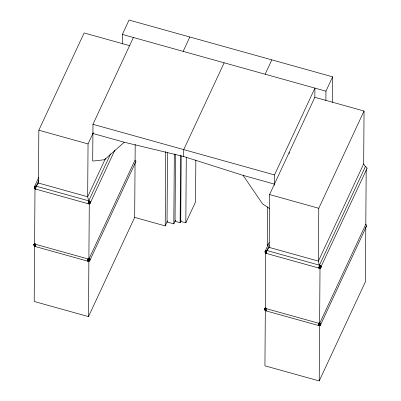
<?xml version="1.0" encoding="UTF-8"?>
<svg xmlns="http://www.w3.org/2000/svg" width="401" height="401" viewBox="0 0 401 401"><rect width="100%" height="100%" fill="white"/><g stroke="black" fill="none" stroke-linecap="round" stroke-linejoin="round"><path stroke-width="0.6" d="M88.932 203.437C90.751 204.274 90.791 200.736 88.746 200.851L36.155 186.184L34.742 187.272L34.571 188.199L35.834 188.981L35.153 188.731L35.428 187.327L38.476 183.056L38.842 130.215L84.12 32.957L129.718 45.674M93.308 132.626L88.045 143.934L87.674 196.776C87.699 197.533 89.759 203.302 88.816 203.462M88.877 261.472L34.586 246.334L34.2 301.472L88.491 316.61L88.877 261.472L89.403 260.339M89.278 204.039L34.987 188.901L34.601 244.039L88.892 259.176L89.278 204.039L89.804 202.906M133.383 37.483L92.972 124.305L92.711 161.062L104.501 159.743L124.25 142.235L183.688 156.505L243.091 175.372L274.434 184.114M122.29 43.769L122.355 34.411L129.042 20.05L332.624 76.822L332.449 102.405M135.057 162.876L134.676 217.392L88.491 316.61M135.187 144.47L135.077 159.959L88.892 259.176M134.816 217.432L165.217 225.908L165.733 151.543M167.523 152.626L167.037 221.989L173.823 223.883L175.563 220.154M173.823 223.883L174.315 153.894M175.508 154.41L175.042 221.272L180.129 222.69L181.172 220.455M180.129 222.69L180.6 155.202M181.197 155.773L180.736 221.387L185.828 222.806L195.553 201.919L195.843 160.049M183.688 156.505L183.733 149.613L224.149 62.797M185.828 222.806L186.285 157.192M267.532 206.771L267.261 245.512L267.788 244.384M269.196 242.425L265.146 251.262L265.302 252.54L266.359 253.237C264.354 252.921 268.81 248.189 269.206 247.397L269.572 194.555L314.85 97.298L314.915 88.105L274.5 174.921L274.429 185.337M289.166 153.678L289.176 152.455M364.048 111.017L318.775 208.274L318.404 261.116L319.792 267.708L319.747 268.099L318.94 268.043L319.477 265.191L365.361 166.626L363.682 163.854L364.048 111.017L314.85 97.298M319.221 380.95L319.607 325.812L265.317 310.675L264.931 365.812L319.221 380.95L365.406 281.733L365.787 227.212M320.008 268.379L265.718 253.242L265.332 308.379L319.622 323.517L320.008 268.379L320.8 266.675M325.878 100.541L325.943 91.182L332.624 76.822M366.188 169.778L365.807 224.294L319.622 323.517M319.041 323.026L318.935 325.547L319.376 325.391L318.92 323.005L318.464 325.081L318.539 325.482L318.99 325.462L318.539 325.482M35.709 189.071L35.995 186.565L38.792 180.52M35.433 246.42L35.138 246.074L35.594 243.998M88.576 203.447C87.593 204.159 88.481 201.337 88.746 200.851L110.636 153.834M88.546 258.65C90.681 261.698 86.155 261.863 88.19 258.665M266.444 253.412L266.73 250.901L269.256 245.427M266.309 310.554L265.948 310.815L266.179 308.765C265.006 306.369 264.064 310.585 265.582 310.224M88.31 258.685C87.654 261.708 89.192 261.592 88.431 258.68M88.691 203.467L88.631 203.793L88.21 203.708M88.295 260.901L88.23 261.226L87.809 261.141M88.877 261.136L89.503 260.5L88.927 258.971L89.192 258.675L88.786 258.45M319.747 268.099L319.326 267.973L319.477 265.191L320.905 266.81L320.9 267.407L320.008 268.043L320.594 267.662L320.599 267.071L319.477 265.191L266.886 250.525L265.683 250.53L265.241 250.921L265.161 252.209L265.462 252.76L265.983 252.79M266.184 253.116L265.302 252.54L265.307 251.943L266.886 250.525L265.327 250.996L265.317 252.144M89.278 203.703L90.17 203.066L90.175 202.47L88.746 200.851L88.631 203.793M87.749 260.996L88.491 261.116L89.769 260.5L89.624 259.547L88.731 258.53M319.913 325.005L319.447 325.396L320.349 325.036L320.504 324.244L319.462 322.87M34.922 246.059L34.331 245.853L33.975 245.011L34.015 244.359L34.857 243.718M265.061 310.194L264.745 308.695L265.587 308.053M35.323 244.881L34.601 244.374L34.551 243.623L34.28 243.788L34.331 245.853M89.192 258.675L89.979 259.597L89.618 260.7M264.84 308.354L264.916 309.582M319.622 268.018C320.92 268.104 319.853 265.888 319.477 265.191C320.479 265.397 321.818 266.655 320.75 267.602M318.775 323.432C319.908 322.815 321.432 323.662 320.349 325.036L319.361 325.161M35.629 188.901L34.952 188.686L34.822 187.904L36.155 186.184L34.882 186.44L34.416 186.921L34.606 188.119L34.511 186.58L38.732 177.518M34.015 244.359L34.03 245.302L34.852 245.888M264.745 308.695L264.74 309.291M35.168 188.781L34.436 187.272L36.155 186.184L34.952 186.189L34.616 186.971L35.624 187.894M34.506 187.177L34.431 187.868M34.952 186.189L35.002 186.941L35.724 187.447M35.303 186.104L35.849 186.991M35.714 186.104L35.995 186.565M34.11 244.014L34.185 245.242M34.01 244.951L34.105 244.61M34.28 243.788L34.341 244.705L35.223 245.327M265.141 251.858L265.181 251.201M265.412 250.69L265.472 251.607L266.354 252.229M265.683 250.53L265.733 251.277L266.454 251.783M266.038 250.445L266.58 251.332M266.444 250.445L266.73 250.901M265.011 308.123L265.071 309.046L265.953 309.667M265.282 307.963L265.332 308.715L266.053 309.221M319.361 268.129L318.88 267.898M105.573 158.325L87.674 196.776L38.476 183.056M114.902 150.074L90.375 202.756L89.583 203.232M183.147 51.363L189.833 37.002M135.859 161.623L89.974 260.189L89.182 260.665M165.217 225.908L167.528 220.936M265.151 74.23L271.833 59.869M363.682 163.854L318.404 261.116L269.206 247.397M366.99 168.53L320.665 267.487M366.589 225.963L320.705 324.529L319.803 325.166M265.968 308.685L265.452 310.249L266.043 310.845M319.607 325.477L319.818 324.695L319.276 322.99M35.488 243.953L34.722 245.908L35.308 246.505M89.187 201.011L88.591 201.227M89.593 201.242L88.441 201.658M89.944 201.523L89.288 202.079L88.315 202.114M90.215 201.838L89.413 202.515L88.215 202.555M90.38 202.159L89.483 202.916L88.155 202.966M89.934 203.147L89.473 203.392M90.436 202.475L89.508 203.257L88.13 203.307M89.543 258.956L88.887 259.512L87.914 259.547M89.814 259.272L89.012 259.948L87.814 259.993M89.979 259.597L89.082 260.354L87.754 260.399M90.035 259.908L89.107 260.695L87.729 260.74M319.918 265.352L319.321 265.567M320.324 265.582L319.176 265.998M320.675 265.863L320.018 266.419L319.046 266.449M320.945 266.174L320.143 266.855L318.95 266.896M321.111 266.5L320.219 267.256L318.885 267.302M321.166 266.815L320.239 267.597L318.865 267.647M320.274 323.296L319.617 323.853L318.645 323.888M320.544 323.612L319.742 324.289L318.549 324.329M320.71 323.933L319.818 324.695L318.484 324.74M320.765 324.249L319.838 325.031L318.464 325.081M34.681 186.35L34.351 187.217L34.586 187.808M35.398 243.893L34.421 245.337L34.852 246.329M266.129 308.229L265.101 310.003L265.743 310.725L266.204 310.514M90.17 203.066L88.431 203.648M88.631 260.82L89.157 261.001L89.769 260.5M320.514 267.713L320.008 268.043M320.9 267.407L320.289 267.903L319.762 267.723M320.499 324.84L319.221 325.452L319.732 325.437M266.063 308.153L264.845 309.697L265.282 310.459L266.164 310.755M34.867 243.898L34.035 244.705L35.163 245.733M265.597 308.234L264.765 309.046L265.893 310.073M89.117 203.623L89.318 203.528C90.661 203.407 89.353 201.342 88.746 200.851C89.067 201.623 90.2 203.442 88.962 203.778M88.927 258.971L88.04 259.091M89.463 260.76L88.195 261.071M320.594 267.662L319.326 267.973M88.415 260.901L88.616 261.191M319.888 325.336L320.198 324.504L319.376 322.94M88.561 261.216L89.002 261.101M89.047 203.618L88.15 203.558M88.606 203.773L89.017 203.758M319.376 325.391L318.479 325.331M318.935 325.547L319.346 325.532M33.975 245.011L34.551 246.119L35.052 246.214M265.146 310.269L265.958 310.675M319.427 267.808L318.94 268.043M122.355 34.411L325.943 91.182M92.972 124.305L274.5 174.921M92.907 133.493L124.25 142.235M38.842 130.215L88.045 143.934M269.572 194.555L318.775 208.274M35.253 188.45L34.887 188.32L34.987 188.565M266.294 252.64L265.166 251.612L266.886 250.525L265.552 252.239L265.547 252.836L266.144 253.292M266.269 252.981L265.246 252.264M265.883 253.071L266.289 253.231M35.564 188.3L34.576 187.608L34.416 186.921M35.539 188.64L34.516 187.924M35.153 188.731L35.559 188.891M265.868 310.414L264.705 309.351M35.448 244.43L34.937 244.069L34.175 245.041L34.371 245.663L35.138 246.074M35.158 246.329L34.416 245.928M269.657 208.6L262.52 203.808L243.091 175.372M34.817 188.495L35.413 188.951M265.337 252.46L265.617 252.66L265.602 252.404M264.936 309.893L265.497 310.554M34.767 246.214L34.471 245.497M265.106 251.918L265.161 252.209M265.201 309.838L265.216 310.093M365.361 166.626A1.804 1.083 25 0 1 366.82 168.756M366.148 226.354A1.804 1.083 25 0 1 365.792 226.44M365.401 224.219A1.804 1.083 25 0 1 366.419 226.194M135.077 160.109A1.804 1.083 25 0 1 135.418 162.014"/></g></svg>
